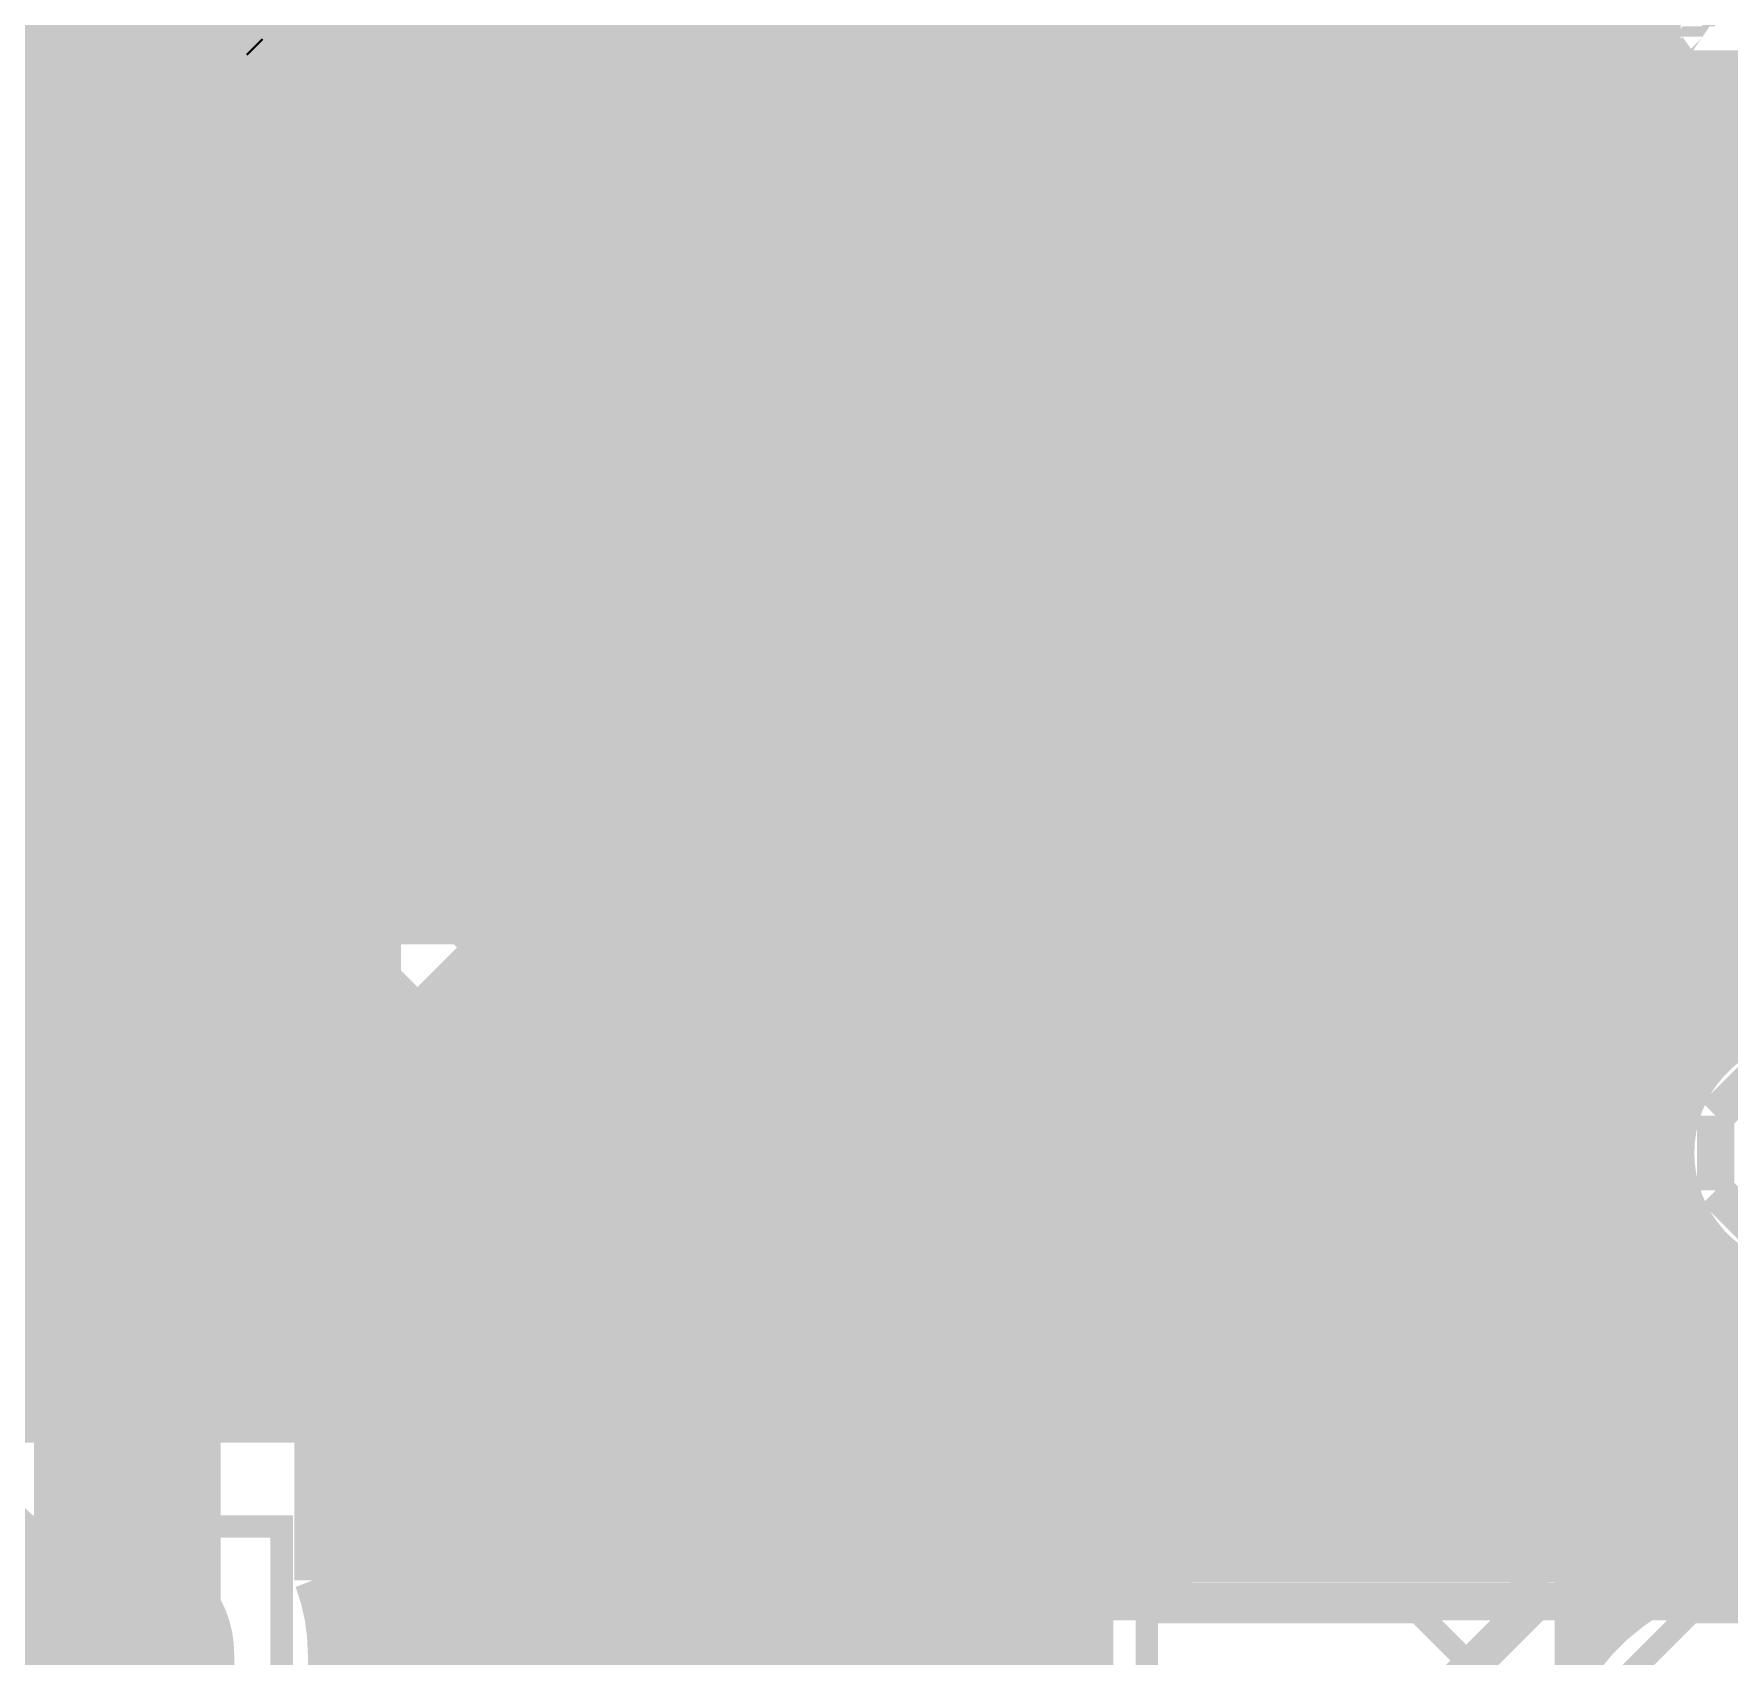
# Model space of a CAD drawing. Extents: x -5 to 157, y -120 to 103.
# Drawn here: x 82.55 to 94.07, y 77.73 to 88.76 of the extents above; entities that cross this region are included whole.
import ezdxf

# ---------------------------------------------------------------- set-up
doc = ezdxf.new("R2010")
doc.units = 0
doc.header["$MEASUREMENT"] = 0
doc.layers.get('0').update_dxf_attribs({"linetype": 'CONTINUOUS'})
for name, color, linetype in [('22-304-2_BOT', 7, 'CONTINUOUS'), ('22-304-2_DRD', 7, 'CONTINUOUS'), ('22-304-2_DRL', 2, 'CONTINUOUS'), ('22-304-2_IN1', 4, 'CONTINUOUS'), ('22-304-2_IN2', 3, 'CONTINUOUS'), ('22-304-2_SMB', 5, 'CONTINUOUS'), ('22-304-2_SMT', 10, 'CONTINUOUS'), ('22-304-2_SPB', 14, 'CONTINUOUS'), ('22-304-2_SSB', 12, 'CONTINUOUS'), ('22-304-2_SST', 11, 'CONTINUOUS'), ('22-304-2_TOP', 13, 'CONTINUOUS'), ('THRUHOLE_TAP', 7, 'CONTINUOUS')]:
    doc.layers.add(name, color=color, linetype=linetype)

# ---------------------------------------------------------------- blocks, each defined once
blk = doc.blocks.new('OBLONG_8')
at = {"const_width": 1.5748}
blk.add_lwpolyline([(0, 0.2286), (0, -0.2286)], dxfattribs=at)
at = {"const_width": 0.7874}
for points in [[(-0.3937, 0.2286, 1), (0.3937, 0.2286, 1)], [(-0.3937, -0.2286, 1), (0.3937, -0.2286, 1)]]:
    blk.add_lwpolyline(points, format="xyb", close=True, dxfattribs=at)
blk = doc.blocks.new('RECTANGLE_62')
blk.add_solid([(0.35052, 0.25019), (0.35052, -0.25019), (-0.35052, 0.25019), (-0.35052, -0.25019)])
blk = doc.blocks.new('RECTANGLE_68')
blk.add_solid([(0.67437, 2.29997), (0.67437, -2.29997), (-0.67437, 2.29997), (-0.67437, -2.29997)])
blk = doc.blocks.new('RECTANGLE_69')
blk.add_solid([(0.29972, 0.65024), (0.29972, -0.65024), (-0.29972, 0.65024), (-0.29972, -0.65024)])
blk = doc.blocks.new('ROUND_14')
at = {"const_width": 0.59944}
blk.add_lwpolyline([(-0.29972, 0, 1), (0.29972, 0, 1)], format="xyb", close=True, dxfattribs=at)
blk = doc.blocks.new('RECTANGLE_11')
blk.add_solid([(0.40005, 0.29972), (0.40005, -0.29972), (-0.40005, 0.29972), (-0.40005, -0.29972)])
blk = doc.blocks.new('RECTANGLE_78')
blk.add_solid([(0.62484, 2.25044), (0.62484, -2.25044), (-0.62484, 2.25044), (-0.62484, -2.25044)])

msp = doc.modelspace()

# ---------------------------------------------------------------- linework, layer by layer
at = {"layer": '22-304-2_BOT'}
for points, const_width in [([(85.17636, 88.519), (82.9056, 88.519)], 0.254), ([(82.9056, 88.519), (82.9056, 88.4682)], 0.254), ([(83.0072, 88.519), (83.0072, 82.87766)], 0.254), ([(83.2358, 88.519), (83.2358, 82.64906)], 0.254), ([(83.4644, 88.519), (83.4644, 82.42046)], 0.254), ([(83.693, 88.519), (83.693, 82.19186)], 0.254), ([(83.9216, 88.519), (83.9216, 81.96326)], 0.254), ([(84.1502, 88.519), (84.1502, 81.73466)], 0.254), ([(84.3788, 88.519), (84.3788, 81.50606)], 0.254), ([(84.6074, 88.519), (84.6074, 81.27746)], 0.254), ([(84.836, 88.519), (84.836, 81.0895)], 0.254), ([(85.0646, 88.519), (85.0646, 82.69732)], 0.254), ([(85.17636, 88.519), (85.17636, 82.9564)], 0.254), ([(82.9056, 88.4682), (82.9056, 88.0618)], 0.254), ([(85.17636, 88.392), (82.9056, 88.392)], 0.254), ([(85.17636, 88.1634), (82.9056, 88.1634)], 0.254), ([(82.9056, 88.0618), (82.9056, 86.7664)], 0.254), ([(85.17636, 87.9348), (82.9056, 87.9348)], 0.254), ([(85.17636, 87.7062), (82.9056, 87.7062)], 0.254), ([(85.17636, 87.4776), (82.9056, 87.4776)], 0.254), ([(85.17636, 87.249), (82.9056, 87.249)], 0.254), ([(85.17636, 87.0204), (82.9056, 87.0204)], 0.254), ([(85.17636, 86.7918), (82.9056, 86.7918)], 0.254), ([(85.17636, 86.5632), (82.94624, 86.5632)], 0.254), ([(85.17636, 86.3346), (82.93608, 86.3346)], 0.254), ([(100.38334, 76.7334), (100.457, 76.80706), (100.457, 77.724), (92.41536, 85.76564), (91.44, 85.76564)], 1.27), ([(85.17636, 86.106), (82.86496, 86.106)], 0.254), ([(82.7786, 85.95614), (82.7786, 83.04022)], 0.254), ([(86.36, 85.76564), (86.36, 82.17408), (85.725, 81.53908)], 0.635), ([(85.17636, 85.8774), (82.7151, 85.8774)], 0.254), ([(82.55, 85.73516), (82.55, 83.11134)], 0.254), ([(85.17636, 85.6488), (82.38998, 85.6488)], 0.254), ([(85.17636, 85.4202), (79.7306, 85.4202)], 0.254), ([(85.17636, 85.1916), (79.7306, 85.1916)], 0.254), ([(85.17636, 84.963), (79.7306, 84.963)], 0.254), ([(85.17636, 84.7344), (79.7306, 84.7344)], 0.254), ([(85.17636, 84.5058), (79.7306, 84.5058)], 0.254), ([(85.17636, 84.2772), (79.7306, 84.2772)], 0.254), ([(85.17636, 84.0486), (79.7306, 84.0486)], 0.254), ([(85.17636, 83.82), (79.7306, 83.82)], 0.254), ([(85.17636, 83.5914), (79.7306, 83.5914)], 0.254), ([(85.17636, 83.3628), (77.47, 83.3628)], 0.254), ([(85.17636, 83.1342), (78.83398, 83.1342)], 0.254), ([(85.5345, 82.9564), (85.17636, 82.9564)], 0.254), ([(85.2932, 82.9564), (85.2932, 82.69732)], 0.254), ([(85.5218, 82.9564), (85.5218, 82.69732)], 0.254), ([(85.5345, 82.9564), (85.5345, 82.69732)], 0.254), ([(85.5345, 82.9056), (82.97926, 82.9056)], 0.254), ([(83.01482, 82.87258), (84.79536, 81.0895)], 0.254), ([(84.91728, 82.677), (83.20786, 82.677)], 0.254), ([(84.91728, 82.69732), (84.91728, 81.70926)], 0.254), ([(85.5345, 82.69732), (84.91728, 82.69732)], 0.254), ([(88.265, 81.53908), (88.265, 81.153), (87.376, 80.264), (84.455, 80.264), (82.423, 82.296), (78.486, 82.296)], 0.635), ([(84.91728, 82.4484), (83.43646, 82.4484)], 0.254), ([(84.91728, 82.2198), (83.66506, 82.2198)], 0.254), ([(84.91728, 81.9912), (83.89366, 81.9912)], 0.254), ([(84.91728, 81.7626), (84.12226, 81.7626)], 0.254), ([(84.8995, 81.534), (84.35086, 81.534)], 0.254), ([(84.91728, 81.3689), (84.91728, 81.0895)], 0.254), ([(84.91728, 81.3054), (84.57946, 81.3054)], 0.254), ([(78.867, 80.899), (79.883, 80.899), (83.12404, 77.65796), (83.12404, 77.5208)], 0.635), ([(84.91728, 81.0895), (84.79536, 81.0895)], 0.254), ([(84.91728, 81.0768), (84.80806, 81.0768)], 0.254), ([(86.995, 72.15378), (86.72068, 72.15378), (86.614, 72.263), (86.614, 73.787), (86.995, 74.168), (86.995, 77.597), (89.17178, 79.77378), (92.71, 79.77378)], 0.635), ([(94.615, 79.77378), (92.71, 79.77378)], 0.635), ([(92.71, 78.97368), (92.71, 78.05928), (91.38412, 76.7334)], 0.254), ([(83.12404, 77.5208), (83.12404, 75.0189)], 0.635)]:
    msp.add_lwpolyline(points, dxfattribs=dict(at, const_width=const_width))
at = {"layer": '22-304-2_BOT', "const_width": 0.254}
for points in [[(82.94878, 86.487, 0.078385), (82.90475, 86.76612)], [(82.042, 85.58022, 0.4142136), (82.94878, 86.487)], [(83.0072, 82.8802, 0.1989124), (82.423, 83.12218)], [(83.0072, 82.8802, 0.1989124), (82.423, 83.12218)]]:
    msp.add_lwpolyline(points, format="xyb", dxfattribs=at)
at = {"layer": '22-304-2_DRD', "const_width": 0.254}
for points in [[(82.677, 86.741), (82.296, 87.122)], [(82.677, 86.233), (82.677, 86.741)], [(82.296, 85.852), (82.677, 86.233)], [(94.361, 81.788), (93.98, 81.407)], [(93.98, 81.407), (93.98, 80.899)], [(93.98, 80.899), (94.361, 80.518)], [(82.48904, 78.1558), (82.48904, 77.5208)], [(83.12404, 78.1558), (82.48904, 78.1558)], [(83.12404, 76.8858), (83.12404, 78.1558)]]:
    msp.add_lwpolyline(points, dxfattribs=at)
at = {"layer": '22-304-2_IN1'}
for points, const_width in [([(84.455, 88.392), (76.581, 88.392), (74.168, 85.979), (65.405, 85.979)], 0.254), ([(84.455, 88.3666), (76.5556, 88.3666)], 0.254), ([(82.5754, 88.392), (82.5754, 79.375)], 0.254), ([(82.804, 88.392), (82.804, 79.375)], 0.254), ([(83.0326, 88.392), (83.0326, 79.375)], 0.254), ([(83.2612, 88.392), (83.2612, 79.375)], 0.254), ([(83.4898, 88.392), (83.4898, 79.375)], 0.254), ([(83.7184, 88.392), (83.7184, 79.375)], 0.254), ([(83.947, 88.392), (83.947, 79.375)], 0.254), ([(84.1756, 88.392), (84.1756, 79.375)], 0.254), ([(84.4042, 88.392), (84.4042, 79.375)], 0.254), ([(84.455, 88.392), (84.455, 79.375)], 0.254), ([(84.455, 88.138), (76.327, 88.138)], 0.254), ([(84.455, 87.9094), (76.0984, 87.9094)], 0.254), ([(84.455, 87.6808), (75.8698, 87.6808)], 0.254), ([(84.455, 87.4522), (75.6412, 87.4522)], 0.254), ([(84.455, 87.2236), (78.34884, 87.2236)], 0.254), ([(84.455, 86.995), (78.51394, 86.995)], 0.254), ([(84.455, 86.7664), (78.57744, 86.7664)], 0.254), ([(84.455, 86.5378), (78.56474, 86.5378)], 0.254), ([(84.455, 86.3092), (78.4733, 86.3092)], 0.254), ([(84.455, 86.0806), (78.25232, 86.0806)], 0.254), ([(84.455, 85.852), (65.278, 85.852)], 0.254), ([(84.455, 85.6234), (65.0494, 85.6234)], 0.254), ([(84.455, 85.3948), (64.8208, 85.3948)], 0.254), ([(84.455, 85.1662), (64.5922, 85.1662)], 0.254), ([(84.455, 84.9376), (64.3636, 84.9376)], 0.254), ([(84.455, 84.709), (64.135, 84.709)], 0.254), ([(84.455, 84.4804), (63.9064, 84.4804)], 0.254), ([(84.455, 84.2518), (63.6778, 84.2518)], 0.254), ([(84.455, 84.0232), (75.09256, 84.0232)], 0.254), ([(84.455, 83.7946), (75.4761, 83.7946)], 0.254), ([(84.455, 83.566), (75.61326, 83.566)], 0.254), ([(84.455, 83.3374), (75.65898, 83.3374)], 0.254), ([(84.455, 83.1088), (75.63104, 83.1088)], 0.254), ([(84.455, 82.8802), (78.92288, 82.8802)], 0.254), ([(84.455, 82.6516), (79.12354, 82.6516)], 0.254), ([(84.455, 82.423), (79.20482, 82.423)], 0.254), ([(84.455, 82.1944), (79.20736, 82.1944)], 0.254), ([(84.455, 81.9658), (79.13624, 81.9658)], 0.254), ([(84.455, 81.7372), (78.9559, 81.7372)], 0.254), ([(84.455, 81.5086), (79.26832, 81.5086)], 0.254), ([(84.455, 81.28), (79.4893, 81.28)], 0.254), ([(84.455, 81.0514), (79.58074, 81.0514)], 0.254), ([(84.455, 80.8228), (79.59344, 80.8228)], 0.254), ([(84.455, 80.5942), (79.52994, 80.5942)], 0.254), ([(84.455, 80.3656), (79.36484, 80.3656)], 0.254), ([(84.455, 80.137), (75.53198, 80.137)], 0.254), ([(84.455, 79.9084), (75.49642, 79.9084)], 0.254), ([(84.455, 79.6798), (75.37196, 79.6798)], 0.254), ([(84.455, 79.375), (73.66, 79.375)], 0.254), ([(84.455, 79.4512), (75.05192, 79.4512)], 0.254), ([(83.12404, 75.0189), (83.12404, 77.5208)], 0.635)]:
    msp.add_lwpolyline(points, dxfattribs=dict(at, const_width=const_width))
at = {"layer": '22-304-2_IN2'}
for points, const_width in [([(82.55, 102.362), (82.55, 87.37854)], 0.254), ([(82.7786, 102.362), (82.7786, 87.20074)], 0.254), ([(83.0072, 90.81262), (83.0072, 86.83498)], 0.254), ([(83.2358, 90.59672), (83.2358, 83.74888)], 0.254), ([(84.3788, 90.57894), (84.3788, 84.89188)], 0.254), ([(85.7504, 90.6145), (85.7504, 86.26348)], 0.254), ([(86.8934, 90.5637), (86.8934, 87.40648)], 0.254), ([(87.122, 90.54846), (87.122, 87.63508)], 0.254), ([(88.265, 90.63228), (88.265, 88.77808)], 0.254), ([(83.4644, 90.47734), (83.4644, 83.97748)], 0.254), ([(84.1502, 90.46718), (84.1502, 84.66328)], 0.254), ([(84.6074, 90.53322), (84.6074, 85.12048)], 0.254), ([(84.836, 90.44432), (84.836, 85.34908)], 0.254), ([(85.2932, 90.43416), (85.2932, 85.80628)], 0.254), ([(85.5218, 90.50782), (85.5218, 86.03488)], 0.254), ([(85.979, 90.4875), (85.979, 86.49208)], 0.254), ([(86.6648, 90.45956), (86.6648, 87.17788)], 0.254), ([(87.3506, 90.45194), (87.3506, 87.86368)], 0.254), ([(88.0364, 90.49766), (88.0364, 88.54948)], 0.254), ([(83.693, 90.42146), (83.693, 84.20608)], 0.254), ([(83.9216, 90.41892), (83.9216, 84.43468)], 0.254), ([(85.0646, 90.41384), (85.0646, 85.57768)], 0.254), ([(86.2076, 90.424), (86.2076, 86.72068)], 0.254), ([(86.4362, 90.41638), (86.4362, 86.94928)], 0.254), ([(87.5792, 90.41384), (87.5792, 88.09228)], 0.254), ([(87.8078, 90.42908), (87.8078, 88.32088)], 0.254), ([(88.33358, 88.8492), (68.91528, 88.8492)], 0.254), ([(88.37676, 88.89238), (82.29854, 82.81416)], 0.254), ([(88.10498, 88.6206), (69.03466, 88.6206)], 0.254), ([(83.12404, 77.5208), (83.185, 77.57922), (83.185, 81.915), (89.27084, 88.00084), (102.30104, 88.00084)], 1.27), ([(87.87638, 88.392), (69.09054, 88.392)], 0.254), ([(87.64778, 88.1634), (69.09308, 88.1634)], 0.254), ([(87.41918, 87.9348), (69.04228, 87.9348)], 0.254), ([(87.19058, 87.7062), (68.93306, 87.7062)], 0.254), ([(86.96198, 87.4776), (82.3087, 87.4776)], 0.254), ([(86.73338, 87.249), (82.7278, 87.249)], 0.254), ([(86.50478, 87.0204), (82.9183, 87.0204)], 0.254), ([(86.27618, 86.7918), (83.02244, 86.7918)], 0.254), ([(89.79154, 86.73846), (84.44738, 81.39176)], 0.254), ([(98.89998, 86.73846), (89.79154, 86.73846)], 0.254), ([(89.8652, 86.73846), (89.8652, 78.36154)], 0.254), ([(90.0938, 86.73846), (90.0938, 78.36154)], 0.254), ([(90.3224, 86.73846), (90.3224, 78.36154)], 0.254), ([(90.551, 86.73846), (90.551, 78.36154)], 0.254), ([(90.7796, 86.73846), (90.7796, 78.36154)], 0.254), ([(91.0082, 86.73846), (91.0082, 78.36154)], 0.254), ([(91.2368, 86.73846), (91.2368, 78.36154)], 0.254), ([(91.4654, 86.73846), (91.4654, 78.36154)], 0.254), ([(91.694, 86.73846), (91.694, 78.36154)], 0.254), ([(91.9226, 86.73846), (91.9226, 78.36154)], 0.254), ([(92.1512, 86.73846), (92.1512, 78.36154)], 0.254), ([(92.3798, 86.73846), (92.3798, 78.36154)], 0.254), ([(92.6084, 86.73846), (92.6084, 78.36154)], 0.254), ([(92.837, 86.73846), (92.837, 78.36154)], 0.254), ([(93.0656, 86.73846), (93.0656, 77.68336)], 0.254), ([(93.2942, 86.73846), (93.2942, 77.9399)], 0.254), ([(93.5228, 86.73846), (93.5228, 78.11262)], 0.254), ([(93.7514, 86.73846), (93.7514, 81.70672)], 0.254), ([(93.98, 86.73846), (93.98, 81.95818)], 0.254), ([(86.04758, 86.5632), (83.06562, 86.5632)], 0.254), ([(98.9711, 86.5632), (89.61628, 86.5632)], 0.254), ([(89.6366, 86.58098), (89.6366, 76.94676)], 0.254), ([(85.81898, 86.3346), (83.05546, 86.3346)], 0.254), ([(99.07778, 86.3346), (89.38768, 86.3346)], 0.254), ([(89.408, 86.35238), (89.408, 76.97216)], 0.254), ([(85.59038, 86.106), (82.9945, 86.106)], 0.254), ([(83.0072, 86.13902), (83.0072, 83.52028)], 0.254), ([(99.20732, 86.106), (89.15908, 86.106)], 0.254), ([(89.1794, 86.12378), (89.1794, 76.94676)], 0.254), ([(85.36178, 85.8774), (82.8675, 85.8774)], 0.254), ([(99.35972, 85.8774), (88.93048, 85.8774)], 0.254), ([(88.9508, 85.89518), (88.9508, 76.86548)], 0.254), ([(82.7786, 85.77326), (82.7786, 83.29168)], 0.254), ([(82.55, 85.59546), (82.55, 83.06308)], 0.254), ([(85.13318, 85.6488), (82.63382, 85.6488)], 0.254), ([(99.54006, 85.6488), (88.70188, 85.6488)], 0.254), ([(88.7222, 85.66658), (88.7222, 76.708)], 0.254), ([(84.90458, 85.4202), (54.99862, 85.4202)], 0.254), ([(99.75088, 85.4202), (88.47328, 85.4202)], 0.254), ([(88.4936, 85.43798), (88.4936, 76.41082)], 0.254), ([(84.67598, 85.1916), (54.98846, 85.1916)], 0.254), ([(100.00488, 85.1916), (88.24468, 85.1916)], 0.254), ([(88.265, 85.20938), (88.265, 73.9648)], 0.254), ([(84.44738, 84.963), (54.9275, 84.963)], 0.254), ([(100.3173, 84.963), (88.01608, 84.963)], 0.254), ([(88.0364, 84.98078), (88.0364, 73.91908)], 0.254), ([(84.21878, 84.7344), (54.8005, 84.7344)], 0.254), ([(100.7237, 84.7344), (87.78748, 84.7344)], 0.254), ([(87.8078, 84.75218), (87.8078, 73.82002)], 0.254), ([(83.99018, 84.5058), (54.56682, 84.5058)], 0.254), ([(101.33076, 84.5058), (87.55888, 84.5058)], 0.254), ([(87.5792, 84.52358), (87.5792, 74.13498)], 0.254), ([(83.76158, 84.2772), (52.06492, 84.2772)], 0.254), ([(106.426, 84.2772), (87.33028, 84.2772)], 0.254), ([(87.3506, 84.29498), (87.3506, 74.50074)], 0.254), ([(83.53298, 84.0486), (52.35448, 84.0486)], 0.254), ([(106.426, 84.0486), (87.10168, 84.0486)], 0.254), ([(87.122, 84.06638), (87.122, 74.67854)], 0.254), ([(83.30438, 83.82), (52.58308, 83.82)], 0.254), ([(106.426, 83.82), (86.87308, 83.82)], 0.254), ([(86.8934, 83.83778), (86.8934, 74.77506)], 0.254), ([(83.07578, 83.5914), (52.81168, 83.5914)], 0.254), ([(106.426, 83.5914), (86.64448, 83.5914)], 0.254), ([(86.6648, 83.60918), (86.6648, 74.81062)], 0.254), ([(82.84718, 83.3628), (53.04028, 83.3628)], 0.254), ([(106.426, 83.3628), (86.41588, 83.3628)], 0.254), ([(86.4362, 83.38058), (86.4362, 74.79792)], 0.254), ([(82.61858, 83.1342), (79.07782, 83.1342)], 0.254), ([(106.426, 83.1342), (86.18728, 83.1342)], 0.254), ([(86.2076, 83.15198), (86.2076, 74.72934)], 0.254), ([(106.426, 82.9056), (85.95868, 82.9056)], 0.254), ([(85.979, 82.92338), (85.979, 74.59218)], 0.254), ([(106.426, 82.677), (85.73008, 82.677)], 0.254), ([(85.7504, 82.69478), (85.7504, 74.34072)], 0.254), ([(106.426, 82.4484), (85.50148, 82.4484)], 0.254), ([(85.5218, 82.46618), (85.5218, 66.45148)], 0.254), ([(106.426, 82.2198), (85.27288, 82.2198)], 0.254), ([(85.2932, 82.23758), (85.2932, 72.85482)], 0.254), ([(94.02318, 81.9912), (85.04428, 81.9912)], 0.254), ([(85.0646, 82.00898), (85.0646, 73.0885)], 0.254), ([(93.7895, 81.7626), (84.81568, 81.7626)], 0.254), ([(84.836, 81.78038), (84.836, 73.2155)], 0.254), ([(93.6625, 81.534), (84.58708, 81.534)], 0.254), ([(84.6074, 81.55178), (84.6074, 73.27646)], 0.254), ([(84.44738, 81.39176), (84.44738, 78.24978)], 0.254), ([(93.599, 81.3054), (84.44738, 81.3054)], 0.254), ([(93.59138, 81.0768), (84.44738, 81.0768)], 0.254), ([(93.63456, 80.8482), (84.44738, 80.8482)], 0.254), ([(93.7387, 80.6196), (84.44738, 80.6196)], 0.254), ([(93.7514, 80.59928), (93.7514, 78.232)], 0.254), ([(93.92666, 80.391), (84.44738, 80.391)], 0.254), ([(93.98, 80.34528), (93.98, 78.3082)], 0.254), ([(94.34576, 80.1624), (84.44738, 80.1624)], 0.254), ([(106.426, 79.9338), (84.44738, 79.9338)], 0.254), ([(106.426, 79.7052), (84.44738, 79.7052)], 0.254), ([(106.426, 79.4766), (84.44738, 79.4766)], 0.254), ([(106.426, 79.248), (84.44738, 79.248)], 0.254), ([(106.426, 79.0194), (84.44738, 79.0194)], 0.254), ([(106.426, 78.7908), (84.44738, 78.7908)], 0.254), ([(106.426, 78.5622), (84.44738, 78.5622)], 0.254), ([(93.01226, 78.36154), (89.75852, 78.36154)], 0.254), ([(89.75852, 78.36154), (89.75852, 76.9112)], 0.254), ([(93.01226, 78.36154), (93.01226, 77.60462)], 0.254), ([(89.75852, 78.3336), (84.44738, 78.3336)], 0.254), ([(94.08922, 78.3336), (93.01226, 78.3336)], 0.254), ([(89.75852, 78.105), (84.4931, 78.105)], 0.254), ([(93.5101, 78.105), (93.01226, 78.105)], 0.254), ([(89.75852, 77.8764), (84.53374, 77.8764)], 0.254), ([(93.22816, 77.8764), (93.01226, 77.8764)], 0.254), ([(84.53882, 77.7494), (84.53882, 77.2922)], 0.254), ([(89.75852, 77.6478), (84.53882, 77.6478)], 0.254), ([(93.0402, 77.6478), (93.01226, 77.6478)], 0.254)]:
    msp.add_lwpolyline(points, dxfattribs=dict(at, const_width=const_width))
at = {"layer": '22-304-2_IN2', "const_width": 0.254}
for points in [[(83.06816, 86.487, 0.4142136), (82.042, 87.51316)], [(82.042, 85.46084, 0.4142136), (83.06816, 86.487)], [(94.615, 82.17916, 0.4142136), (93.58884, 81.153)], [(93.58884, 81.153, 0.4142136), (94.615, 80.12684)], [(94.3864, 78.36154, 0.2568722), (93.01134, 77.6052)], [(84.53882, 77.7494, 0.0906224), (84.44738, 78.24978)]]:
    msp.add_lwpolyline(points, format="xyb", dxfattribs=at)
at = {"layer": '22-304-2_SPB', "const_width": 0.127}
for points in [[(92.41028, 79.87538), (92.41028, 79.57566)], [(93.00972, 79.87538), (92.41028, 79.87538)], [(93.00972, 79.79156), (92.41028, 79.79156)], [(92.51188, 79.87538), (92.51188, 79.57566)], [(92.62618, 79.87538), (92.62618, 79.57566)], [(92.74048, 79.87538), (92.74048, 79.57566)], [(92.85478, 79.87538), (92.85478, 79.57566)], [(92.96908, 79.87538), (92.96908, 79.57566)], [(93.00972, 79.87538), (93.00972, 79.57566)], [(93.00972, 79.67726), (92.41028, 79.67726)], [(93.00972, 79.57566), (92.41028, 79.57566)], [(93.00972, 79.17434), (92.41028, 79.17434)], [(92.41028, 79.17434), (92.41028, 78.87462)], [(93.00972, 79.09052), (92.41028, 79.09052)], [(92.51188, 79.17434), (92.51188, 78.87462)], [(92.62618, 79.17434), (92.62618, 78.87462)], [(92.74048, 79.17434), (92.74048, 78.87462)], [(92.85478, 79.17434), (92.85478, 78.87462)], [(92.96908, 79.17434), (92.96908, 78.87462)], [(93.00972, 79.17434), (93.00972, 78.87462)], [(93.00972, 78.97622), (92.41028, 78.97622)], [(93.00972, 78.87462), (92.41028, 78.87462)]]:
    msp.add_lwpolyline(points, dxfattribs=at)
at = {"layer": '22-304-2_SSB', "const_width": 0.1524}
for points in [[(84.13496, 97.45472), (83.97748, 97.9043), (83.89874, 97.9043), (83.89874, 88.88476), (83.91144, 88.88476), (83.90128, 88.88476), (84.04606, 88.67394), (84.07146, 88.67394), (84.07654, 88.67394), (84.0867, 88.66378), (88.37422, 88.66378), (89.42578, 88.66378), (89.42578, 88.11514), (89.57564, 88.11514), (89.57564, 87.36584), (88.22436, 87.36584), (88.22436, 88.11514), (88.37422, 88.11514), (88.37422, 88.66378)], [(89.42832, 88.66378), (93.7133, 88.66378), (93.65488, 88.74506), (93.66504, 88.75522), (93.72346, 88.67394), (93.75394, 88.67394), (93.89872, 88.88476), (93.88856, 88.88476), (93.89872, 88.88476), (93.89872, 97.9043), (93.82252, 97.9043), (93.66504, 97.45472)], [(84.14512, 97.46488), (84.13496, 97.45472), (84.13496, 88.75522), (84.74202, 88.80602), (84.74202, 97.35566)], [(93.05798, 97.35566), (93.05798, 88.80602), (93.66504, 88.75522), (93.66504, 97.45472), (93.65488, 97.46488)], [(81.0895, 86.8045), (81.0895, 89.7255), (82.7278, 89.7255), (82.7278, 86.8045), (81.0895, 86.8045)], [(84.14512, 88.74506), (84.13496, 88.75522), (84.07654, 88.67394), (84.07654, 88.66378), (84.0867, 88.66378), (84.14512, 88.74506), (84.74202, 88.79586), (93.05798, 88.79586), (93.65488, 88.74506)], [(84.05622, 88.66378), (84.04606, 88.67394)], [(85.68436, 87.2363), (85.68436, 87.31504), (85.5345, 87.31504), (85.5345, 88.11514), (85.68436, 88.11514), (85.68436, 88.66378)], [(86.73592, 88.66378), (86.73592, 88.11514), (86.88578, 88.11514), (86.88578, 87.31504), (86.73592, 87.31504), (86.73592, 87.2363), (85.68436, 87.2363), (85.68436, 86.23554), (85.68436, 85.88248), (85.76564, 85.80374), (85.98408, 85.58784), (85.98408, 83.96478), (86.73592, 83.96478), (86.73592, 85.80374), (86.73592, 86.23554), (85.68436, 86.23554)], [(91.06408, 88.66378), (91.06408, 88.11514), (90.91422, 88.11514), (90.91422, 87.31504), (91.06408, 87.31504), (91.06408, 87.2363)], [(92.11564, 88.66378), (92.11564, 88.11514), (92.2655, 88.11514), (92.2655, 87.31504), (92.11564, 87.31504), (92.11564, 87.2363), (91.06408, 87.2363), (91.06408, 86.23554), (91.06408, 85.80374), (91.06408, 83.96478), (91.81592, 83.96478), (91.81592, 85.58784), (92.03436, 85.80374), (91.06408, 85.80374)], [(93.75394, 88.67394), (93.74378, 88.66378), (93.7133, 88.66378), (93.72346, 88.67394)], [(86.73592, 86.23554), (86.73592, 87.2363)], [(92.03436, 85.80374), (92.11564, 85.88248), (92.11564, 86.23554), (92.11564, 87.2363)], [(88.47582, 86.06282), (88.30818, 86.12378), (88.30818, 86.47938), (88.47582, 86.5378), (88.81618, 86.5378), (88.98382, 86.41842), (88.98382, 86.06282), (89.32418, 86.06282), (89.32418, 86.5378)], [(91.06408, 86.23554), (92.11564, 86.23554)], [(81.5594, 86.11108), (82.5754, 86.11108), (82.40776, 85.9917)], [(86.73592, 85.80374), (85.76564, 85.80374)], [(88.47582, 85.22462), (88.30818, 85.344), (88.30818, 85.58022), (88.47582, 85.6996), (88.646, 85.6996), (88.98382, 85.46338), (89.32418, 85.6996), (89.32418, 85.22462)], [(81.72958, 85.5091), (81.5594, 85.45068), (81.5594, 85.09508), (81.72958, 85.03666), (82.40776, 85.03666), (82.5754, 85.09508), (82.5754, 85.45068), (82.40776, 85.5091)], [(89.32418, 84.8614), (88.47582, 84.8614), (88.30818, 84.80298), (88.30818, 84.44738), (88.47582, 84.38642), (89.32418, 84.38642)], [(92.583, 83.439), (92.583, 82.96402), (93.26118, 83.20278), (93.26118, 83.31962), (92.24518, 83.31962)], [(93.091, 82.6008), (93.26118, 82.54238), (93.26118, 82.18678), (93.091, 82.12582), (92.92082, 82.12582), (92.75318, 82.18678), (92.75318, 82.54238), (92.583, 82.6008), (92.41282, 82.6008), (92.24518, 82.54238), (92.24518, 82.18678), (92.41282, 82.12582)], [(93.26118, 81.7626), (92.92082, 81.7626), (92.24518, 81.52638), (92.92082, 81.28762), (93.26118, 81.28762)], [(95.16618, 81.7626), (94.82582, 81.7626), (94.15018, 81.52638), (94.82582, 81.28762), (95.16618, 81.28762)], [(93.26118, 80.9244), (93.26118, 80.44942)], [(92.24518, 80.68818), (93.26118, 80.68818)], [(88.89746, 77.03566), (88.79586, 76.93406), (84.89696, 76.93406), (84.89696, 80.53832), (89.09304, 80.53832), (89.09304, 77.2414), (88.89746, 77.03566)], [(89.7382, 80.38846), (89.7382, 79.91602), (90.41638, 80.15224), (90.41638, 80.27162), (89.40038, 80.27162)], [(92.202, 78.74), (92.202, 78.613), (92.329, 78.486), (93.218, 78.486), (93.218, 80.264), (92.202, 80.264), (92.202, 78.74)], [(94.107, 78.74), (94.107, 78.613), (94.234, 78.486), (95.123, 78.486), (95.123, 80.264), (94.107, 80.264), (94.107, 78.74)], [(89.57056, 79.07782), (89.40038, 79.19466), (89.40038, 79.43342), (89.57056, 79.55026), (89.7382, 79.55026), (90.07856, 79.31404), (90.41638, 79.55026), (90.41638, 79.07782)], [(90.41638, 78.71206), (89.57056, 78.71206), (89.40038, 78.65364), (89.40038, 78.29804), (89.57056, 78.23962), (90.41638, 78.23962)], [(88.54186, 78.13548), (88.54186, 77.8129)], [(88.67902, 78.1431), (88.67902, 77.80528)], [(88.79078, 78.03388), (88.45042, 78.03388)], [(88.78316, 77.89672), (88.45804, 77.89672)]]:
    msp.add_lwpolyline(points, dxfattribs=at)
for points in [[(88.80094, 77.97546, 0.4142136), (88.6206, 78.1558)], [(88.6206, 78.15326, 0.4142136), (88.4428, 77.97546)], [(88.44026, 77.97546, 0.4142136), (88.6206, 77.79512)], [(88.6206, 77.79512, 0.4142136), (88.80094, 77.97546)]]:
    msp.add_lwpolyline(points, format="xyb", dxfattribs=at)
at = {"layer": '22-304-2_SST'}
for points, const_width in [([(77.17536, 72.44842), (76.77404, 72.44842), (76.77404, 73.279), (73.90384, 73.279), (73.90384, 79.2607), (84.84362, 79.2607), (84.84362, 73.279), (81.97596, 73.279), (81.97596, 72.44842), (81.57464, 72.44842), (81.57464, 71.26986), (77.17536, 71.26986), (77.17536, 72.44842), (77.17536, 73.92416), (78.04404, 73.92416), (79.2353, 73.92416), (79.2353, 76.11364), (77.01534, 76.11364), (77.01534, 73.92416), (77.17536, 73.92416)], 0.1524), ([(89.46134, 78.69428), (89.00922, 78.69428), (89.00922, 79.20482), (87.81034, 79.20482), (87.81034, 71.83628), (88.05926, 71.83628), (88.05926, 72.61606)], 0.1524), ([(98.73488, 78.69428), (98.73488, 79.20482), (99.7331, 79.20482), (99.7331, 78.69428), (98.73488, 78.69428), (93.03512, 78.69428), (92.03436, 78.69428), (89.46134, 78.69428), (89.46134, 77.71384), (89.46134, 72.61606), (88.05926, 72.61606), (88.05926, 74.16546), (88.05926, 74.69124), (88.05926, 75.83932), (88.05926, 76.3651), (89.46134, 76.3651)], 0.1524), ([(92.03436, 78.69428), (92.03436, 79.20482), (93.03512, 79.20482), (93.03512, 78.69428)], 0.1524), ([(84.23402, 78.61554), (82.01406, 78.61554), (82.01406, 76.42352), (82.92592, 76.42352), (82.92592, 76.11364), (82.01406, 76.11364), (82.01406, 73.92416), (84.23402, 73.92416), (84.23402, 78.61554)], 0.1524), ([(89.00922, 78.69428), (89.0016, 78.69428), (88.05926, 78.31582), (88.05926, 77.71384), (88.05926, 76.3651)], 0.1524), ([(90.11412, 78.03388), (90.11412, 75.49388), (92.65412, 75.49388), (92.65412, 77.33538), (91.95562, 78.03388), (90.11412, 78.03388)], 0.1524), ([(93.1164, 75.49388), (95.6564, 75.49388), (95.6564, 78.03388), (93.8149, 78.03388), (93.1164, 77.33538), (93.1164, 75.49388)], 0.1524), ([(82.9564, 77.6859), (82.80654, 77.8383), (83.44154, 77.8383), (83.29168, 77.6859), (82.9564, 77.6859), (82.9564, 77.35316), (82.80654, 77.2033), (83.44154, 77.2033), (83.29168, 77.35316), (82.9564, 77.35316)], 0.1524), ([(82.80654, 77.8383), (82.80654, 77.2033)], 0.1524), ([(83.44154, 77.8383), (83.44154, 77.2033)], 0.1524), ([(86.88832, 76.41844), (86.88832, 77.68844), (86.6775, 77.47508)], 0.254), ([(88.05926, 77.71384), (89.46134, 77.71384)], 0.1524), ([(83.29168, 77.6859), (83.29168, 77.35316)], 0.1524)]:
    msp.add_lwpolyline(points, dxfattribs=dict(at, const_width=const_width))
at = {"layer": '22-304-2_TOP', "const_width": 0.254}
for points in [[(80.391, 99.822), (80.391, 85.979), (87.503, 78.867), (87.503, 72.39), (88.392, 71.501), (88.392, 64.897), (89.154, 64.135), (89.154, 60.833), (90.1192, 59.8678), (90.1192, 37.1348)], [(81.153, 97.79), (81.153, 86.106), (89.154, 78.105), (100.965, 78.105), (102.362, 76.708), (102.362, 76.327), (102.235, 76.2)], [(82.45856, 88.6206), (81.788, 88.6206)], [(82.55, 88.57234), (82.55, 87.23884)], [(82.7786, 88.519), (82.7786, 87.01786)], [(97.155, 88.519), (82.804, 88.519)], [(83.0072, 88.519), (83.0072, 85.14842)], [(83.2358, 88.519), (83.2358, 84.91982)], [(83.4644, 88.519), (83.4644, 84.69122)], [(83.693, 88.519), (83.693, 84.46262)], [(83.9216, 88.519), (83.9216, 84.23402)], [(84.1502, 88.519), (84.1502, 84.00542)], [(84.3788, 88.519), (84.3788, 83.77682)], [(84.6074, 88.519), (84.6074, 83.54822)], [(84.836, 88.519), (84.836, 83.31962)], [(85.0646, 88.519), (85.0646, 83.09102)], [(85.2932, 88.519), (85.2932, 82.86242)], [(85.5218, 88.519), (85.5218, 82.63382)], [(85.7504, 88.519), (85.7504, 82.40522)], [(85.979, 88.519), (85.979, 82.17662)], [(86.2076, 88.519), (86.2076, 81.94802)], [(86.4362, 88.519), (86.4362, 81.71942)], [(86.6648, 88.519), (86.6648, 81.49082)], [(86.8934, 88.519), (86.8934, 81.26222)], [(87.122, 88.519), (87.122, 81.03362)], [(87.3506, 88.519), (87.3506, 80.80502)], [(87.5792, 88.519), (87.5792, 80.57642)], [(87.8078, 88.519), (87.8078, 80.34782)], [(88.0364, 88.519), (88.0364, 80.11922)], [(88.265, 88.519), (88.265, 79.89062)], [(88.4936, 88.519), (88.4936, 79.66202)], [(88.7222, 88.519), (88.7222, 79.43342)], [(88.9508, 88.519), (88.9508, 79.20482)], [(89.1794, 88.519), (89.1794, 78.97622)], [(89.408, 88.519), (89.408, 78.74762)], [(89.6366, 88.519), (89.6366, 78.74)], [(89.8652, 88.519), (89.8652, 78.74)], [(90.0938, 88.519), (90.0938, 78.74)], [(90.3224, 88.519), (90.3224, 78.74)], [(90.551, 88.519), (90.551, 78.74)], [(90.7796, 88.519), (90.7796, 78.74)], [(91.0082, 88.519), (91.0082, 78.74)], [(91.2368, 88.519), (91.2368, 78.74)], [(91.4654, 88.519), (91.4654, 78.74)], [(91.694, 88.519), (91.694, 78.74)], [(91.9226, 88.519), (91.9226, 78.74)], [(92.1512, 88.519), (92.1512, 78.74)], [(92.3798, 88.519), (92.3798, 78.74)], [(92.6084, 88.519), (92.6084, 78.74)], [(92.837, 88.519), (92.837, 78.74)], [(93.0656, 88.519), (93.0656, 78.74)], [(93.2942, 88.519), (93.2942, 78.74)], [(93.5228, 88.519), (93.5228, 78.74)], [(93.7514, 88.519), (93.7514, 81.4324)], [(93.98, 88.519), (93.98, 81.8007)], [(97.31502, 88.392), (81.788, 88.392)], [(97.30232, 88.1634), (81.788, 88.1634)], [(97.29978, 87.9348), (81.788, 87.9348)], [(97.3074, 87.7062), (81.788, 87.7062)], [(97.32518, 87.4776), (81.788, 87.4776)], [(97.35566, 87.249), (82.53476, 87.249)], [(97.3963, 87.0204), (82.77606, 87.0204)], [(97.4471, 86.7918), (82.89544, 86.7918)], [(97.50806, 86.5632), (82.94624, 86.5632)], [(97.58426, 86.3346), (82.93608, 86.3346)], [(97.67062, 86.106), (82.86496, 86.106)], [(82.7786, 85.95614), (82.7786, 85.37702)], [(97.77222, 85.8774), (82.7151, 85.8774)], [(82.55, 85.73516), (82.55, 85.60562)], [(82.46872, 85.6869), (89.41562, 78.74)], [(97.88652, 85.6488), (82.50682, 85.6488)], [(98.01606, 85.4202), (82.73542, 85.4202)], [(98.16084, 85.1916), (82.96402, 85.1916)], [(98.32594, 84.963), (83.19262, 84.963)], [(98.51136, 84.7344), (83.42122, 84.7344)], [(98.72218, 84.5058), (83.64982, 84.5058)], [(98.96094, 84.2772), (83.87842, 84.2772)], [(99.23272, 84.0486), (84.10702, 84.0486)], [(99.55276, 83.82), (84.33562, 83.82)], [(99.93884, 83.5914), (84.56422, 83.5914)], [(100.42652, 83.3628), (84.79282, 83.3628)], [(101.1428, 83.1342), (85.02142, 83.1342)], [(106.426, 82.9056), (85.25002, 82.9056)], [(106.426, 82.677), (85.47862, 82.677)], [(106.426, 82.4484), (85.70722, 82.4484)], [(106.426, 82.2198), (85.93582, 82.2198)], [(94.26702, 81.9912), (86.16442, 81.9912)], [(93.9419, 81.7626), (86.39302, 81.7626)], [(93.79204, 81.534), (86.62162, 81.534)], [(93.72092, 81.3054), (86.85022, 81.3054)], [(93.71076, 81.0768), (87.07882, 81.0768)], [(93.7514, 80.8736), (93.7514, 78.74)], [(93.75902, 80.8482), (87.30742, 80.8482)], [(93.88094, 80.6196), (87.53602, 80.6196)], [(93.98, 80.5053), (93.98, 78.74)], [(94.12224, 80.391), (87.76462, 80.391)], [(100.2792, 80.1624), (87.99322, 80.1624)], [(100.5078, 79.9338), (88.22182, 79.9338)], [(100.7364, 79.7052), (88.45042, 79.7052)], [(100.965, 79.4766), (88.67902, 79.4766)], [(101.1936, 79.248), (88.90762, 79.248)], [(101.4222, 79.0194), (89.13622, 79.0194)], [(101.6508, 78.7908), (89.36482, 78.7908)], [(100.965, 78.74), (89.41562, 78.74)]]:
    msp.add_lwpolyline(points, dxfattribs=at)
for points in [[(82.169, 89.154, 0.4142136), (82.804, 88.519)], [(82.94878, 86.487, 0.4142136), (82.042, 87.39378)], [(82.46872, 85.6869, 0.276984), (82.94878, 86.487)], [(94.615, 82.05978, 0.4142136), (93.70822, 81.153)], [(93.70822, 81.153, 0.4142136), (94.615, 80.24622)]]:
    msp.add_lwpolyline(points, format="xyb", dxfattribs=at)

# ---------------------------------------------------------------- block references
at = {"layer": '22-304-2_BOT'}
for name, p in [('RECTANGLE_68', (86.36, 85.76564)), ('RECTANGLE_68', (91.44, 85.76564)), ('RECTANGLE_69', (85.725, 81.53908)), ('RECTANGLE_69', (88.265, 81.53908)), ('RECTANGLE_62', (92.71, 79.77378)), ('RECTANGLE_62', (92.71, 78.97368)), ('OBLONG_8', (83.12404, 77.5208))]:
    msp.add_blockref(name, p, dxfattribs=at)
at = {"layer": '22-304-2_DRL'}
msp.add_blockref('ROUND_14', (83.12404, 77.5208), dxfattribs=at)
at = {"layer": '22-304-2_IN1'}
msp.add_blockref('OBLONG_8', (83.12404, 77.5208), dxfattribs=at)
at = {"layer": '22-304-2_IN2'}
msp.add_blockref('OBLONG_8', (83.12404, 77.5208), dxfattribs=at)
at = {"layer": '22-304-2_SMB'}
for name, p in [('RECTANGLE_68', (86.36, 85.76564)), ('RECTANGLE_68', (91.44, 85.76564)), ('RECTANGLE_69', (85.725, 81.53908)), ('RECTANGLE_69', (88.265, 81.53908)), ('RECTANGLE_11', (92.71, 79.77378)), ('RECTANGLE_11', (92.71, 78.97368)), ('OBLONG_8', (83.12404, 77.5208))]:
    msp.add_blockref(name, p, dxfattribs=at)
at = {"layer": '22-304-2_SMT'}
msp.add_blockref('OBLONG_8', (83.12404, 77.5208), dxfattribs=at)
at = {"layer": '22-304-2_SPB'}
for name, p in [('RECTANGLE_78', (86.36, 85.76564)), ('RECTANGLE_78', (91.44, 85.76564)), ('RECTANGLE_69', (85.725, 81.53908)), ('RECTANGLE_69', (88.265, 81.53908))]:
    msp.add_blockref(name, p, dxfattribs=at)
at = {"layer": '22-304-2_TOP'}
msp.add_blockref('OBLONG_8', (83.12404, 77.5208), dxfattribs=at)
at = {"layer": 'THRUHOLE_TAP'}
msp.add_blockref('ROUND_14', (83.12404, 77.5208), dxfattribs=at)

doc.saveas('drawing.dxf')
